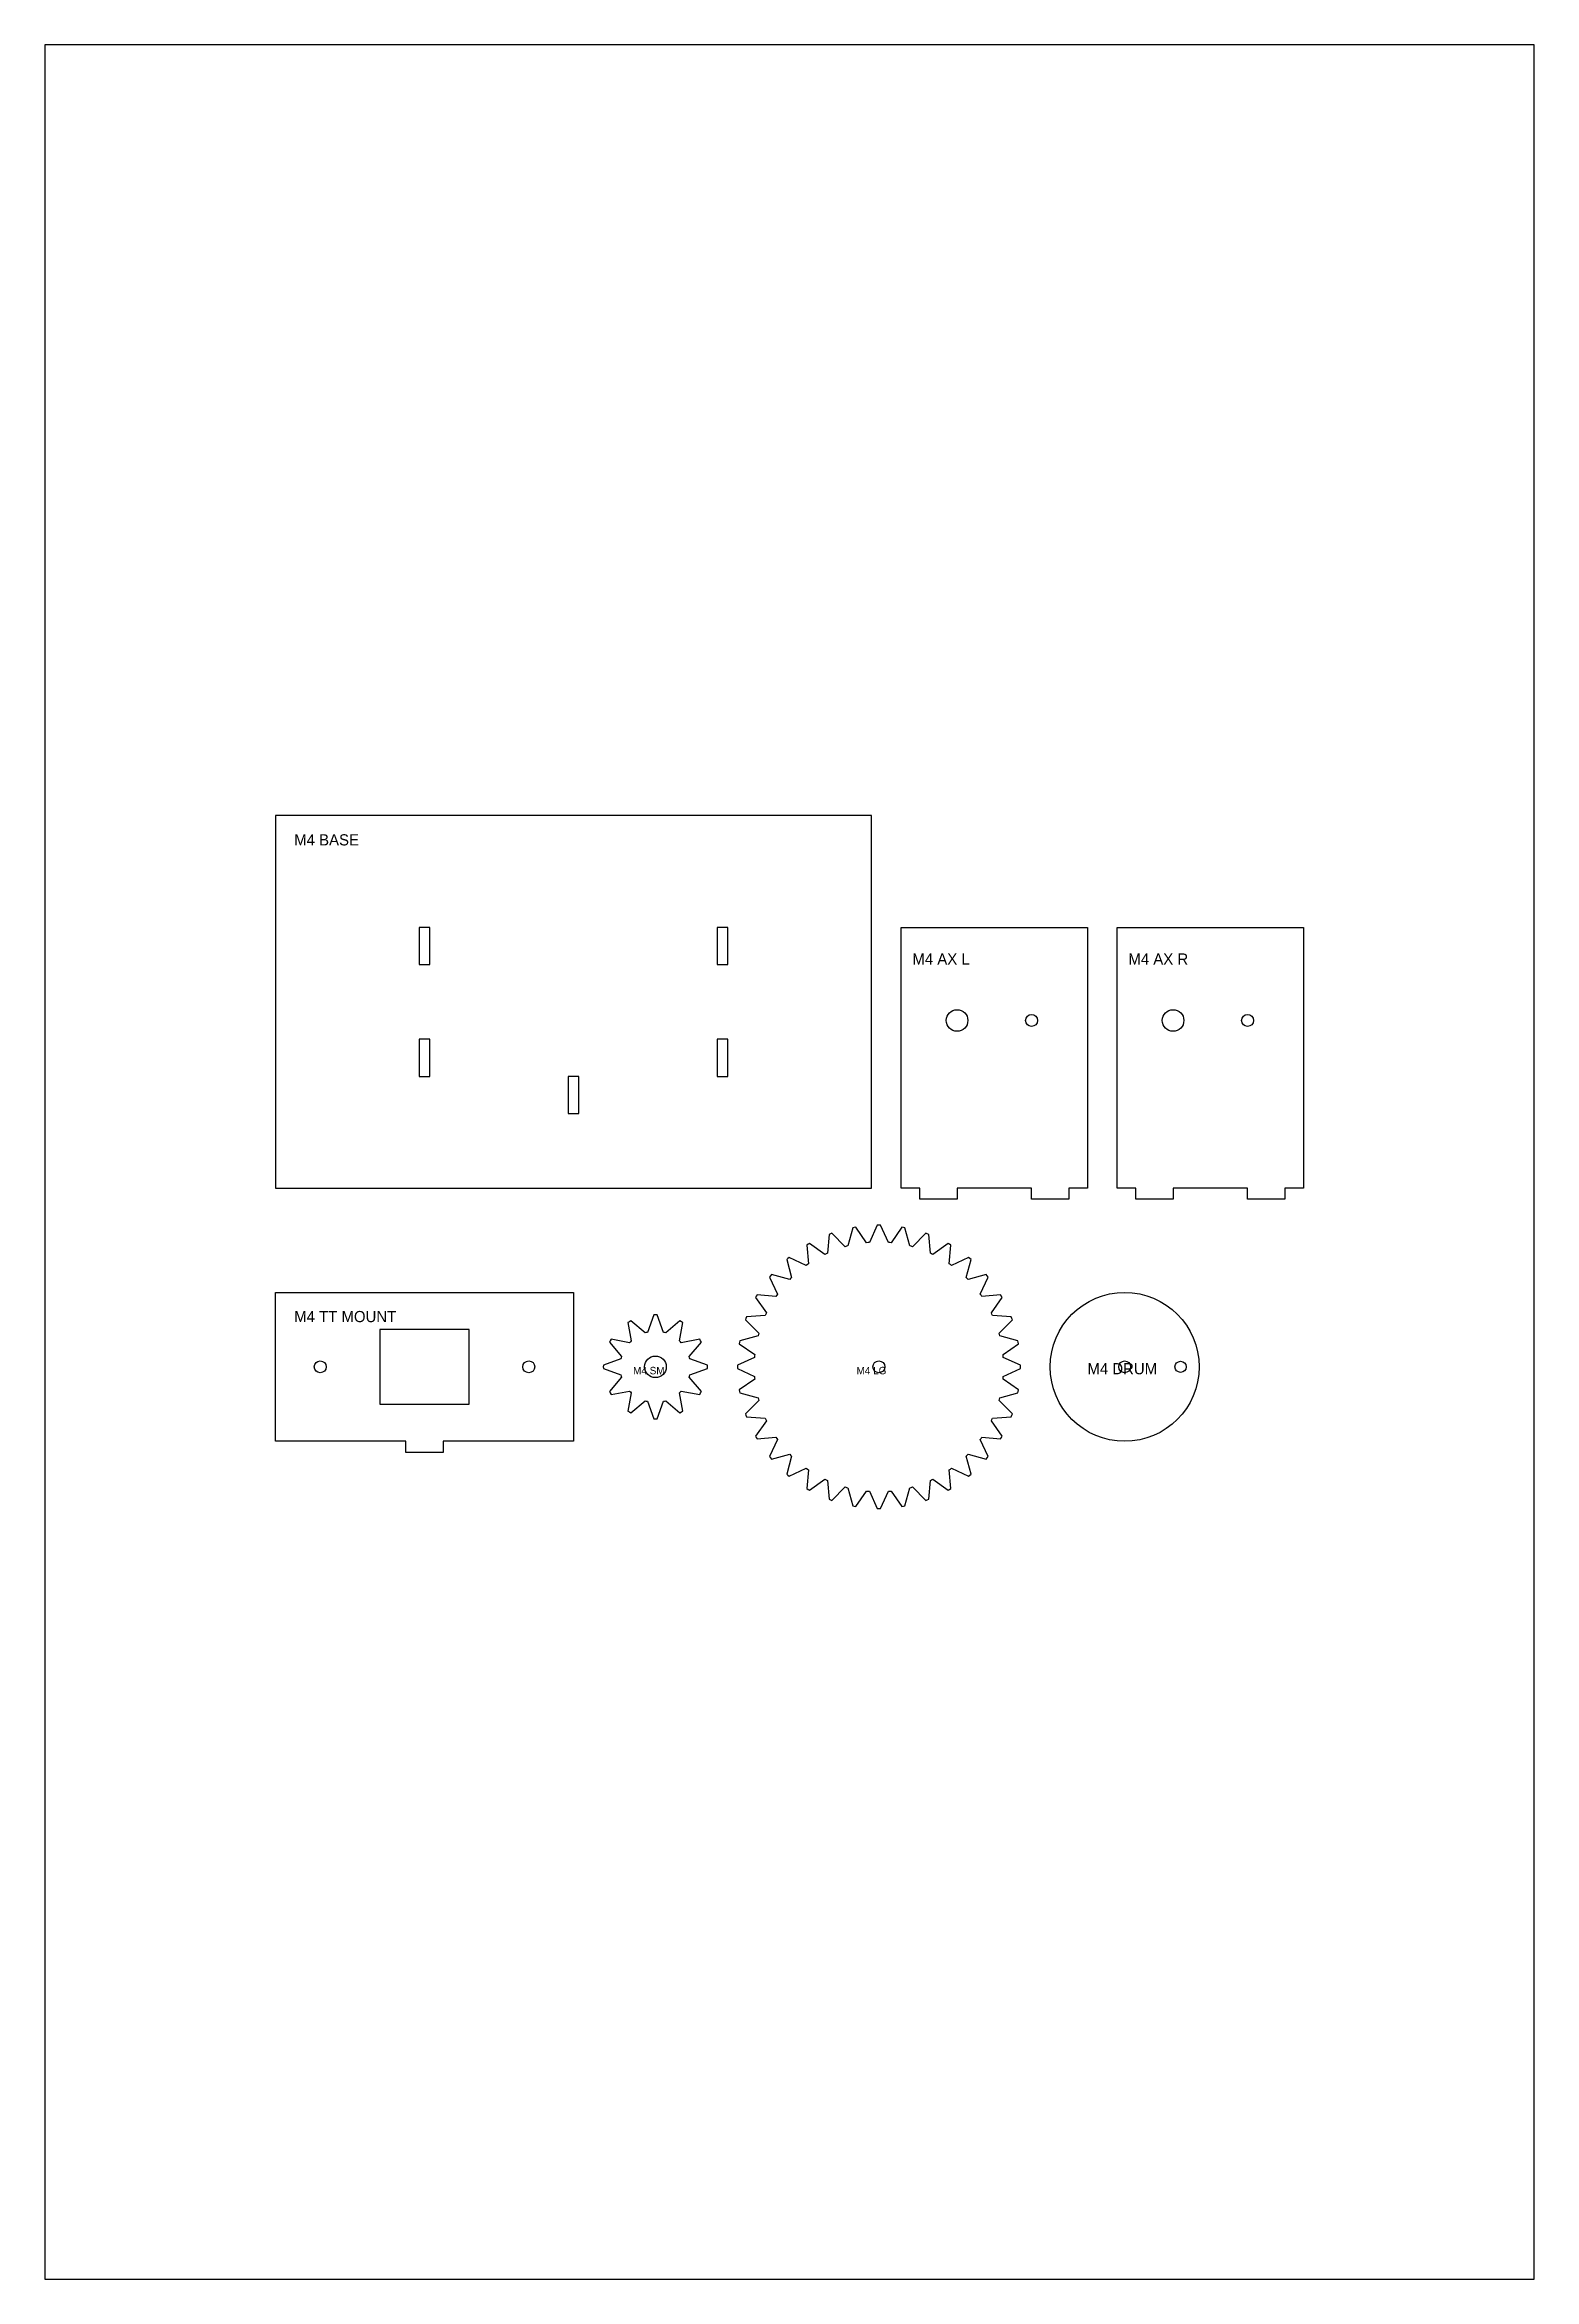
# Model space of a CAD drawing. Header units: metres. Extents: x 0 to 400, y 0 to 600.
import ezdxf

# ---------------------------------------------------------------- set-up
doc = ezdxf.new("R2010")
doc.units = ezdxf.units.M
for name, color, linetype in [('CUTS', 7, 'Continuous'), ('ENGRAVE', 1, 'Continuous'), ('SHEET', 8, 'Continuous')]:
    doc.layers.add(name, color=color, linetype=linetype)

msp = doc.modelspace()

# ---------------------------------------------------------------- linework, layer by layer
at = {"layer": 'CUTS'}
for points in [[(62, 293), (222, 293), (222, 393), (62, 393)], [(100.55, 353), (103.45, 353), (103.45, 363), (100.55, 363)], [(180.55, 353), (183.45, 353), (183.45, 363), (180.55, 363)], [(230, 363), (280, 363), (280, 293), (275, 293), (275, 290), (265, 290), (265, 293), (245, 293), (245, 290), (235, 290), (235, 293), (230, 293)], [(288, 363), (338, 363), (338, 293), (333, 293), (333, 290), (323, 290), (323, 293), (303, 293), (303, 290), (293, 290), (293, 293), (288, 293)], [(100.55, 323), (103.45, 323), (103.45, 333), (100.55, 333)], [(180.55, 323), (183.45, 323), (183.45, 333), (180.55, 333)], [(140.55, 313), (143.45, 313), (143.45, 323), (140.55, 323)], [(262, 244.58), (262, 245), (262, 245.42), (257.4, 247.55), (257.37, 247.92), (257.34, 248.29), (261.49, 251.18), (261.42, 251.6), (261.35, 252.01), (256.45, 253.31), (256.36, 253.67), (256.26, 254.03), (259.85, 257.6), (259.71, 258), (259.56, 258.39), (254.52, 258.82), (254.36, 259.16), (254.2, 259.49), (257.12, 263.63), (256.91, 264), (256.7, 264.36), (251.65, 263.91), (251.44, 264.21), (251.23, 264.52), (253.38, 269.1), (253.11, 269.43), (252.84, 269.75), (247.95, 268.42), (247.69, 268.69), (247.42, 268.95), (248.75, 273.84), (248.43, 274.11), (248.1, 274.38), (243.52, 272.23), (243.21, 272.44), (242.91, 272.65), (243.36, 277.7), (243, 277.91), (242.63, 278.12), (238.49, 275.2), (238.16, 275.36), (237.82, 275.52), (237.39, 280.56), (237, 280.71), (236.6, 280.85), (233.03, 277.26), (232.67, 277.36), (232.31, 277.45), (231.01, 282.35), (230.6, 282.42), (230.18, 282.49), (227.29, 278.34), (226.92, 278.37), (226.55, 278.4), (224.42, 283), (224, 283), (223.58, 283), (221.45, 278.4), (221.08, 278.37), (220.71, 278.34), (217.82, 282.49), (217.4, 282.42), (216.99, 282.35), (215.69, 277.45), (215.33, 277.36), (214.97, 277.26), (211.4, 280.85), (211, 280.71), (210.61, 280.56), (210.18, 275.52), (209.84, 275.36), (209.51, 275.2), (205.37, 278.12), (205, 277.91), (204.64, 277.7), (205.09, 272.65), (204.79, 272.44), (204.48, 272.23), (199.9, 274.38), (199.57, 274.11), (199.25, 273.84), (200.58, 268.95), (200.31, 268.69), (200.05, 268.42), (195.16, 269.75), (194.89, 269.43), (194.62, 269.1), (196.77, 264.52), (196.56, 264.21), (196.35, 263.91), (191.3, 264.36), (191.09, 264), (190.88, 263.63), (193.8, 259.49), (193.64, 259.16), (193.48, 258.82), (188.44, 258.39), (188.29, 258), (188.15, 257.6), (191.74, 254.03), (191.64, 253.67), (191.55, 253.31), (186.65, 252.01), (186.58, 251.6), (186.51, 251.18), (190.66, 248.29), (190.63, 247.92), (190.6, 247.55), (186, 245.42), (186, 245), (186, 244.58), (190.6, 242.45), (190.63, 242.08), (190.66, 241.71), (186.51, 238.82), (186.58, 238.4), (186.65, 237.99), (191.55, 236.69), (191.64, 236.33), (191.74, 235.97), (188.15, 232.4), (188.29, 232), (188.44, 231.61), (193.48, 231.18), (193.64, 230.84), (193.8, 230.51), (190.88, 226.37), (191.09, 226), (191.3, 225.64), (196.35, 226.09), (196.56, 225.79), (196.77, 225.48), (194.62, 220.9), (194.89, 220.57), (195.16, 220.25), (200.05, 221.58), (200.31, 221.31), (200.58, 221.05), (199.25, 216.16), (199.57, 215.89), (199.9, 215.62), (204.48, 217.77), (204.79, 217.56), (205.09, 217.35), (204.64, 212.3), (205, 212.09), (205.37, 211.88), (209.51, 214.8), (209.84, 214.64), (210.18, 214.48), (210.61, 209.44), (211, 209.29), (211.4, 209.15), (214.97, 212.74), (215.33, 212.64), (215.69, 212.55), (216.99, 207.65), (217.4, 207.58), (217.82, 207.51), (220.71, 211.66), (221.08, 211.63), (221.45, 211.6), (223.58, 207), (224, 207), (224.42, 207), (226.55, 211.6), (226.92, 211.63), (227.29, 211.66), (230.18, 207.51), (230.6, 207.58), (231.01, 207.65), (232.31, 212.55), (232.67, 212.64), (233.03, 212.74), (236.6, 209.15), (237, 209.29), (237.39, 209.44), (237.82, 214.48), (238.16, 214.64), (238.49, 214.8), (242.63, 211.88), (243, 212.09), (243.36, 212.3), (242.91, 217.35), (243.21, 217.56), (243.52, 217.77), (248.1, 215.62), (248.43, 215.89), (248.75, 216.16), (247.42, 221.05), (247.69, 221.31), (247.95, 221.58), (252.84, 220.25), (253.11, 220.57), (253.38, 220.9), (251.23, 225.48), (251.44, 225.79), (251.65, 226.09), (256.7, 225.64), (256.91, 226), (257.12, 226.37), (254.2, 230.51), (254.36, 230.84), (254.52, 231.18), (259.56, 231.61), (259.71, 232), (259.85, 232.4), (256.26, 235.97), (256.36, 236.33), (256.45, 236.69), (261.35, 237.99), (261.42, 238.4), (261.49, 238.82), (257.34, 241.71), (257.37, 242.08), (257.4, 242.45)], [(62, 265), (142, 265), (142, 225), (107, 225), (107, 222), (97, 222), (97, 225), (62, 225)], [(177.99, 244.53), (178, 245), (177.99, 245.47), (173.25, 247.15), (173.18, 247.46), (173.09, 247.76), (176.35, 251.59), (176.12, 252), (175.88, 252.4), (170.94, 251.49), (170.72, 251.72), (170.49, 251.94), (171.4, 256.88), (171, 257.12), (170.59, 257.35), (166.76, 254.09), (166.46, 254.18), (166.15, 254.25), (164.47, 258.99), (164, 259), (163.53, 258.99), (161.85, 254.25), (161.54, 254.18), (161.24, 254.09), (157.41, 257.35), (157, 257.12), (156.6, 256.88), (157.51, 251.94), (157.28, 251.72), (157.06, 251.49), (152.12, 252.4), (151.88, 252), (151.65, 251.59), (154.91, 247.76), (154.82, 247.46), (154.75, 247.15), (150.01, 245.47), (150, 245), (150.01, 244.53), (154.75, 242.85), (154.82, 242.54), (154.91, 242.24), (151.65, 238.41), (151.88, 238), (152.12, 237.6), (157.06, 238.51), (157.28, 238.28), (157.51, 238.06), (156.6, 233.12), (157, 232.88), (157.41, 232.65), (161.24, 235.91), (161.54, 235.82), (161.85, 235.75), (163.53, 231.01), (164, 231), (164.47, 231.01), (166.15, 235.75), (166.46, 235.82), (166.76, 235.91), (170.59, 232.65), (171, 232.88), (171.4, 233.12), (170.49, 238.06), (170.72, 238.28), (170.94, 238.51), (175.88, 237.6), (176.12, 238), (176.35, 238.41), (173.09, 242.24), (173.18, 242.54), (173.25, 242.85)], [(90, 235), (114, 235), (114, 255), (90, 255)]]:
    msp.add_lwpolyline(points, close=True, dxfattribs=at)
for centre, radius in [((245, 338), 2.9), ((265, 338), 1.6), ((303, 338), 2.9), ((323, 338), 1.6), ((290, 245), 20), ((74, 245), 1.6), ((130, 245), 1.6), ((164, 245), 2.9), ((224, 245), 1.6), ((290, 245), 1.6), ((305, 245), 1.5)]:
    msp.add_circle(centre, radius, dxfattribs=at)
at = {"layer": 'SHEET', "color": 8}
msp.add_lwpolyline([(0, 0), (400, 0), (400, 600), (0, 600)], close=True, dxfattribs=at)

# ---------------------------------------------------------------- texts
at = {"layer": 'ENGRAVE'}
for s, height, p in [('M4 BASE', 3, (67, 385)), ('M4 AX L', 3, (233, 353)), ('M4 AX R', 3, (291, 353)), ('M4 TT MOUNT', 3, (67, 257)), ('M4 DRUM', 3, (280, 243)), ('M4 SM', 2, (158, 243)), ('M4 LG', 2, (218, 243))]:
    msp.add_text(s, height=height, dxfattribs=at).set_placement(p)

doc.saveas('drawing.dxf')
